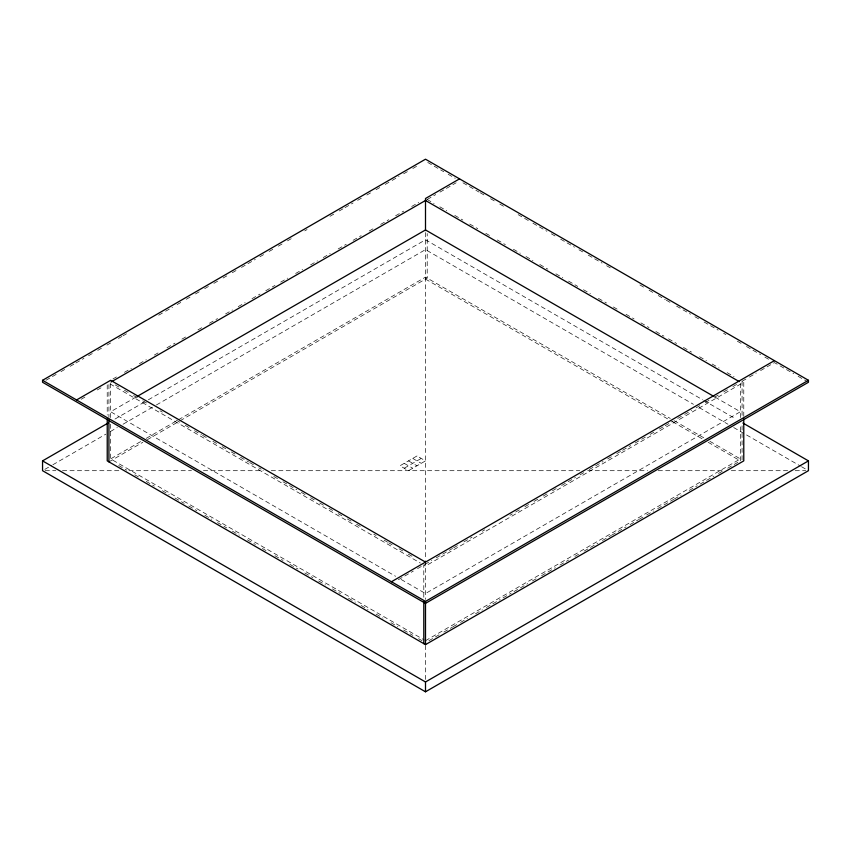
<?xml version="1.0" encoding="UTF-8"?>
<svg xmlns="http://www.w3.org/2000/svg" width="851" height="851" viewBox="0 0 851 851"><rect width="100%" height="100%" fill="white"/><g stroke="black" fill="none" stroke-linecap="round" stroke-linejoin="round"><path stroke-width="0.64" stroke-dasharray="4.25 3.19" d="M45.997 380.269L56.347 374.291M60.953 371.642L65.548 368.983M70.154 366.324L74.75 363.675M75.899 363.005L83.951 358.356M88.547 355.707L93.153 353.048M97.748 350.389L102.354 347.74M106.949 345.08L111.545 342.421M118.449 338.443L121.895 336.453M123.055 335.783L126.501 333.794M158.701 315.2L164.445 311.881M165.605 311.221L172.498 307.232M177.104 304.584L181.699 301.924M186.305 299.265L190.901 296.616M195.496 293.957L200.102 291.297M204.697 288.649L209.303 285.989M213.899 283.34L218.505 280.681M223.1 278.022L227.696 275.373M232.302 272.714L236.897 270.054M241.503 267.405L255.3 259.438M259.895 256.779L264.501 254.119M269.097 251.47L273.703 248.811M278.298 246.152L282.904 243.503M287.5 240.844L292.095 238.184M304.754 230.887L307.051 229.557M330.05 216.282L334.645 213.622M339.251 210.963L343.847 208.314M344.995 207.644L353.048 202.995M357.654 200.347L362.249 197.687M366.845 195.028L371.451 192.379M376.046 189.72L380.652 187.06M385.248 184.412L391.003 181.082M392.151 180.423L399.055 176.444M403.651 173.785L408.246 171.125M412.852 168.477L417.447 165.817M112.97 378.95L116.417 376.961M124.459 372.312L131.352 368.334M139.394 363.685L146.287 359.707M154.339 355.069L160.084 351.75M166.977 347.772L175.019 343.123M181.912 339.145L186.507 336.485M197.996 329.858L202.591 327.199M209.484 323.22L217.526 318.582M225.568 313.934L232.472 309.955M238.216 306.637L245.109 302.658M252.002 298.68L260.044 294.031M265.789 290.723L274.979 285.415M280.724 282.096L287.617 278.117M295.659 273.469L302.552 269.49M310.604 264.842L317.497 260.863M323.242 257.545L330.135 253.566M338.177 248.928L346.219 244.28M353.112 240.301L361.154 235.663M369.196 231.015L373.791 228.366M380.684 224.377L388.737 219.739M395.63 215.76L403.672 211.112M411.714 206.474L418.607 202.485M81.185 399.257L85.791 396.609M97.291 389.96L101.886 387.311M427.34 199.411L435.712 194.581M439.988 192.113L456.093 182.816M135.915 397.151L110.63 411.746L395.619 576.287M115.002 419.043L147.202 400.459M148.351 399.789L425.5 239.78L702.649 399.789M44.848 469.369L51.751 465.391M52.9 464.731L105.801 434.18M110.396 431.531L117.3 427.542M123.055 424.224L155.254 405.64M156.403 404.97L425.5 249.609L693.448 404.31M140.543 441.637L110.63 458.912L424.351 640.037M146.255 438.339L425.5 277.118L670.269 418.437M108.928 461.859L142.808 442.297M147.404 439.648L179.018 421.394M180.167 420.734L427.202 278.107L427.202 233.557M404.225 468.241L421.245 458.423M398.364 579.722L413.309 571.085M417.554 568.638L424.362 564.702M424.947 564.373L431.712 560.469M436.308 557.809L452.519 548.448M453.668 547.789L459.412 544.47M463.912 541.874L472.06 537.172M482.315 531.258L484.698 529.875M509.972 515.28L512.27 513.951M515.663 511.994L520.259 509.345M524.865 506.685L529.503 504.005M534.056 501.377L538.662 498.718M543.257 496.059L547.895 493.389M552.459 490.75L557.086 488.08M561.66 485.442L575.467 477.464M580.063 474.815L584.658 472.167M589.254 469.507L603.061 461.54M607.635 458.891L612.263 456.232M616.826 453.583L621.464 450.913M622.613 450.253L630.655 445.605M635.218 442.977L645.611 436.967M650.153 434.35L654.749 431.702M659.344 429.042L663.94 426.394M665.163 425.681L673.205 421.043M677.726 418.426L683.555 415.065M684.715 414.394L691.608 410.416M696.107 407.82L700.809 405.108M705.309 402.512L710.011 399.789M714.5 397.204L719.212 394.481M723.69 391.896L728.413 389.173M732.881 386.588L737.615 383.854M742.21 381.205L746.806 378.546M749.444 377.025L756.252 373.089M760.613 370.579L774.41 362.611L778.952 365.228M425.5 640.697L740.37 458.912M428.947 640.675L439.882 634.357M443.882 632.048L452.519 627.059M453.083 626.74L457.678 624.091M460.561 622.421L467.465 618.443M475.507 613.794L482.4 609.816M486.41 607.497L500.197 599.54M503.079 597.87L511.121 593.232M513.983 591.573L527.78 583.616M532.375 580.967L537.545 577.978M541.566 575.659L555.352 567.691M559.947 565.043L568.574 560.064M574.893 556.416L581.212 552.767M584.084 551.108L597.87 543.14M602.465 540.491L611.082 535.513M611.667 535.183L626.028 526.897M630.048 524.567L638.665 519.599M639.239 519.259L643.845 516.61M646.707 514.951L653.6 510.972M657.632 508.643L673.715 499.356M674.279 499.037L681.172 495.048M689.214 490.41L697.256 485.761M700.15 484.102L713.936 476.135M718.531 473.486L724.839 469.848M727.733 468.178L739.774 461.221M45.209 470.699L55.847 470.699M62.495 470.699L119.672 470.699M128.98 470.699L191.475 470.699M203.442 470.699L263.278 470.699M271.256 470.699L579.744 470.699M587.722 470.699L647.558 470.699M658.195 470.699L723.35 470.699M731.328 470.699L788.505 470.699M795.153 470.699L805.791 470.699M427.766 162.477L443.786 171.732M448.19 174.274L455.221 178.327M462.987 182.816L479.07 192.103M480.23 192.762L486.091 196.145M490.57 198.74L495.229 201.432M499.803 204.07L504.377 206.708M518.142 214.654L528.386 220.569M532.96 223.207L546.874 231.249M551.352 233.823L556.065 236.557M560.671 239.205L574.457 247.173M578.978 249.779L583.648 252.47M588.243 255.13L602.04 263.087M606.614 265.735L611.231 268.395M639.909 284.957L644.558 287.638M649.079 290.255L653.749 292.946M658.248 295.542L665.237 299.584M666.28 300.18L672.13 303.562M676.598 306.137L690.523 314.179M694.937 316.732L699.713 319.487M704.117 322.029L718.106 330.103M723.605 333.284L725.903 334.603M737.36 341.219L742.232 344.038M746.54 346.517L760.624 354.644M764.879 357.112L770.612 360.42M780.08 365.887L793.696 373.749M798.132 376.302L807.301 381.599M427.202 199.496L434.095 203.474M439.839 206.793L446.732 210.771M454.785 215.42L462.827 220.058M469.72 224.036L477.762 228.685M485.804 233.334L490.41 235.982M497.303 239.961L505.345 244.609M513.387 249.247L520.28 253.236M526.035 256.545L532.928 260.534M539.821 264.512L547.863 269.161M555.905 273.799L562.798 277.777M568.553 281.096L577.744 286.404M583.488 289.723L590.381 293.701M598.423 298.35L606.476 302.988M613.369 306.977L617.964 309.626M626.006 314.274L634.048 318.912M640.941 322.891L648.994 327.539M655.887 331.518L663.929 336.166M668.524 338.815L676.566 343.464M683.47 347.442L691.512 352.091M699.554 356.729L706.447 360.718M712.191 364.026L719.084 368.015M727.137 372.653L734.03 376.631M715.085 397.151L740.37 411.746L425.5 593.53L400.215 578.935M703.798 400.459L735.998 419.043M699.203 407.629L727.945 424.224M733.7 427.542L800.397 466.05M801.546 466.72L808.45 470.699M674.269 420.745L704.745 438.339M709.894 441.318L742.072 459.891L742.072 424.521M425.5 279.085L671.418 421.064M672.567 421.734L703.596 439.648M708.192 442.297L740.37 460.88L740.37 424.192M412.735 458.423L421.245 463.327M408.48 460.88L416.99 465.784M404.225 463.327L412.735 468.241M115.225 384.918L119.821 387.567M124.416 390.226L129.012 392.875M133.618 395.534L138.213 398.183M142.808 400.842L147.404 403.491M160.041 410.788L162.339 412.118M176.136 420.086L180.731 422.734M185.327 425.383L189.922 428.042M194.517 430.691L201.41 434.68M202.559 435.34L208.304 438.659M212.91 441.307L217.505 443.967M222.1 446.615L226.696 449.275M231.291 451.924L235.887 454.583M240.482 457.232L248.535 461.88M249.683 462.54L254.279 465.199M258.874 467.848L261.172 469.178M273.809 476.475L278.405 479.124M283 481.783L296.797 489.74M301.392 492.399L305.988 495.048M310.583 497.707L315.178 500.356M319.774 503.015L324.369 505.664M328.975 508.324L333.571 510.972M338.166 513.632L342.762 516.28M347.357 518.94L351.952 521.589M356.548 524.248L361.143 526.897M373.791 534.194L376.089 535.524M384.131 540.172L387.577 542.161M388.726 542.821L392.173 544.81M399.066 548.789L403.661 551.448M408.267 554.097L412.863 556.756M110.077 383.907L420.351 563.043M118.672 465.518L126.714 470.167M134.766 474.805L139.362 477.464M146.255 481.443L154.297 486.091M162.339 490.729L169.232 494.708M174.987 498.026L184.178 503.335M188.773 505.994L196.815 510.632M204.857 515.28L211.761 519.259M217.505 522.578L226.696 527.886M232.44 531.205L239.333 535.183M247.375 539.832L255.428 544.47M262.321 548.448L266.916 551.108M274.958 555.746L283 560.394M289.904 564.373L297.946 569.021M304.839 573L312.881 577.648M318.625 580.967L325.518 584.945M332.422 588.924L340.464 593.572M348.506 598.21L355.399 602.189M361.143 605.508L368.047 609.486M376.089 614.135L382.982 618.113M391.024 622.762L397.917 626.74M403.661 630.059L412.863 635.367M418.607 638.686L422.053 640.675M743.774 416.33L743.774 382.259L425.5 566.021L423.798 565.032L423.798 597.785M742.072 381.28L742.072 415.341M740.37 383.578L740.37 417.639M425.5 232.578L425.5 559.405M425.5 560.724L425.5 599.423M425.5 645.462L425.5 679.885M110.63 383.578L110.63 417.639M110.63 424.192L110.63 460.88M108.928 384.556L108.928 417.309M107.226 384.886L107.226 415.022M416.99 455.966L399.97 465.784L408.48 470.699L425.5 460.88L416.99 455.966"/><path stroke-width="1.28" d="M42.55 380.301L425.5 159.201L808.45 380.301L808.45 382.259L425.5 603.359L42.55 382.259L42.55 380.301L425.5 601.391L808.45 380.301M76.59 399.949L110.63 380.301L425.5 562.085M459.54 178.859L425.5 198.506L425.5 230.61M111.087 381.993L426.191 200.081M137.064 396.481L425.5 229.951L713.936 396.481M742.902 423.032L808.45 460.88L808.45 470.699L425.5 691.799L42.55 470.699L42.55 460.88L108.098 423.032M391.46 581.744L774.41 360.643M107.226 418.947L107.226 460.88L425.5 644.632L743.774 460.88L743.774 418.947M42.55 460.88L425.5 681.97L808.45 460.88M425.5 200.474L739.221 381.599M425.5 601.391L425.5 644.632M425.5 681.97L425.5 691.799M423.798 601.721L423.798 643.643M108.928 419.937L108.928 461.859"/></g></svg>
